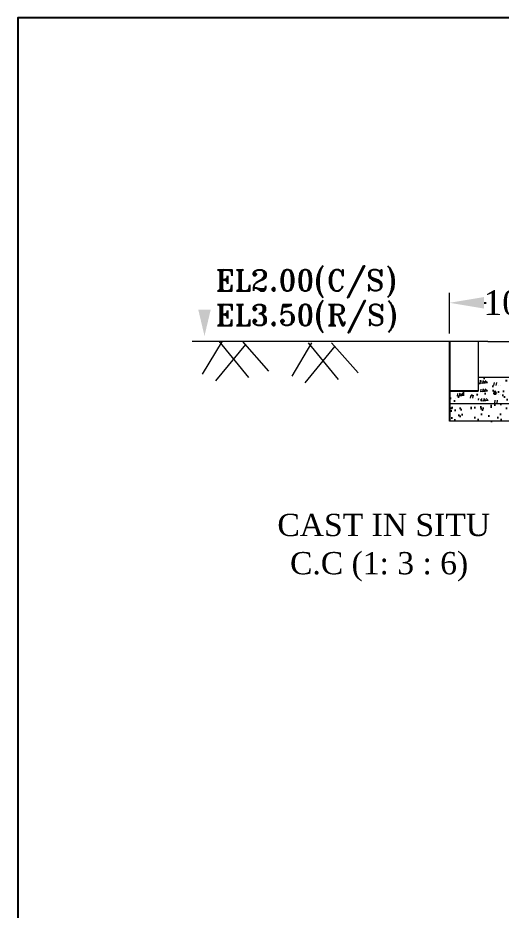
# Model space of a CAD drawing. Extents: x -298162 to 1078160, y -513173 to -216568.
# Drawn here: x 577533 to 582424, y -255067 to -246041 of the extents above; entities that cross this region are included whole.
import ezdxf

# ---------------------------------------------------------------- set-up
doc = ezdxf.new("R2010")
doc.units = 0
doc.header["$MEASUREMENT"] = 0
doc.layers.get('0').update_dxf_attribs({"linetype": 'CONTINUOUS'})
doc.layers.get('DEFPOINTS').update_dxf_attribs({"linetype": 'CONTINUOUS'})
doc.layers.add('LINE', color=7, linetype='CONTINUOUS')
doc.layers.add('SLOPEEARTH', color=3, linetype='CONTINUOUS')
doc.styles.add('BIG', font='ROMANT.SHX')
doc.styles.get("Standard").update_dxf_attribs({"font": 'times.ttf', "height": 250})
doc.dimstyles.new('3', dxfattribs={"dimtxt": 225, "dimasz": 350, "dimexe": 100, "dimexo": 25, "dimgap": 9, "dimtad": 0, "dimdec": 0, "dimzin": 0, "dimdsep": 46, "dimtxsty": 'Standard', "dimcen": 0, "dimclrt": 256, "dimadec": 0, "dimazin": 0, "dimtfac": 1, "dimtdec": 0, "dimtofl": 0, "dimtmove": 2, "dimatfit": 3, "dimfxl": 1, "dimtolj": 1, "dimtzin": 0, "dimarcsym": 0})

# ---------------------------------------------------------------- blocks, each defined once
blk = doc.blocks.new('*D376')
at = {"color": 7, "lineweight": 15}
for p, q in [((581901.4, -249233.9), (581901.4, -248823.6)), ((583344.6, -249226.4), (583344.6, -248823.6))]:
    blk.add_line(p, q, dxfattribs=at)
at = {"color": 7, "lineweight": -2}
for p, q in [((582251.4, -248923.6), (582273, -248923.6)), ((582994.6, -248923.6), (582972.9, -248923.6))]:
    blk.add_line(p, q, dxfattribs=at)
for points in [[(582251.4, -248865.3), (582251.4, -248981.9), (581901.4, -248923.6)], [(582994.6, -248865.3), (582994.6, -248981.9), (583344.6, -248923.6)]]:
    blk.add_solid(points, dxfattribs=at)
at = {"layer": 'DEFPOINTS', "color": 0, "lineweight": -2}
for p in [(583344.6, -248923.6), (581901.4, -249258.9), (583344.6, -249251.4)]:
    blk.add_point(p, dxfattribs=at)
at = {"lineweight": 15, "insert": (582623, -248923.6), "char_height": 250, "attachment_point": 5}
blk.add_mtext('\\A1;1000', dxfattribs=at)

msp = doc.modelspace()

# ---------------------------------------------------------------- hatches: boundary and pattern name
at = {"layer": 'LINE'}
h = msp.add_hatch(dxfattribs=at)
h.set_pattern_fill('AR-SAND', color=0, scale=100, style=0)
h.set_pattern_definition([(37.5, (-46114.41, -253858.16), (-6.299336, 192.682377), [0, -152, 0, -170, 0, -162.5]), (7.5, (-46114.4, -253858.16), (176.97767, 282.21461), [0, -82, 0, -137, 0, -52.5]), (327.5, (-46237.41, -253858.16), (311.414186, 0.565905), [0, -50, 0, -180, 0, -235]), (317.5, (-46237.4, -253858.16), (300.61266, 87.76756), [0, -25, 0, -118, 0, -135])])
h.paths.add_polyline_path([(582537.363, -249674.244), (582189.377, -249674.244), (582189.377, -249817.433), (581901.377, -249817.433), (581901.377, -249944.037), (582537.363, -249944.037)])
h = msp.add_hatch(dxfattribs=at)
h.set_pattern_fill('AR-SAND', color=0, scale=75, style=0)
h.set_pattern_definition([(37.5, (-46114.41, -253858.16), (-4.724502, 144.511783), [0, -114, 0, -127.5, 0, -121.875]), (7.5, (-46114.41, -253858.16), (132.73325, 211.660955), [0, -61.5, 0, -102.75, 0, -39.375]), (327.5, (-46206.66, -253858.16), (233.56064, 0.42443), [0, -37.5, 0, -135, 0, -176.25]), (317.5, (-46206.66, -253858.16), (225.459495, 65.82567), [0, -18.75, 0, -88.5, 0, -101.25])])
h.paths.add_polyline_path([(582537.363, -249944.037), (581901.377, -249944.037), (581901.377, -250120.51), (582537.363, -250120.51)])

# ---------------------------------------------------------------- linework, layer by layer
at = {"color": 0, "lineweight": 15}
for p, q in [((582290.353, -249314.361), (579296.998, -249314.361)), ((579599.692, -249311.857), (579398.112, -249647.184)), ((579834.868, -249345.39), (579532.498, -249714.249)), ((579566.095, -249311.857), (579868.465, -249680.717)), ((579801.272, -249311.857), (580070.045, -249613.651)), ((580505.363, -249329.478), (580303.783, -249664.805)), ((580740.54, -249363.011), (580438.17, -249731.87)), ((580471.766, -249329.478), (580774.136, -249698.337)), ((580706.943, -249329.478), (580975.716, -249631.272)), ((581901.377, -249314.51), (581901.377, -249674.393)), ((582189.377, -249314.51), (582189.377, -249817.433)), ((582290.353, -249314.361), (583344.574, -249314.361)), ((582189.377, -249674.244), (583343.566, -249674.244)), ((582260.855, -249734.38), (582216.386, -249741.276)), ((582216.396, -249741.287), (582219.784, -249712.159)), ((582260.855, -249734.38), (582239.534, -249712.159)), ((582284.106, -249734.38), (582239.638, -249741.276)), ((582239.647, -249741.287), (582243.036, -249712.159)), ((582284.106, -249734.38), (582262.785, -249712.159)), ((582350.407, -249760.453), (582356.188, -249729.112)), ((582373.659, -249760.453), (582379.44, -249729.112)), ((582195.888, -249767.75), (582195.888, -249767.75)), ((582260.855, -249818.152), (582216.386, -249825.049)), ((582216.396, -249825.059), (582219.784, -249795.931)), ((582260.855, -249818.152), (582239.534, -249795.931)), ((582284.106, -249818.152), (582239.638, -249825.049)), ((582239.647, -249825.059), (582243.036, -249795.931)), ((582284.106, -249818.152), (582262.785, -249795.931)), ((582350.407, -249844.225), (582356.188, -249812.884)), ((582396.971, -249764.18), (582396.971, -249764.18)), ((582420.223, -249764.18), (582420.223, -249764.18)), ((581959.983, -249896.116), (581959.983, -249896.116)), ((582024.95, -249862.745), (581980.481, -249869.642)), ((581980.491, -249869.653), (581983.879, -249840.524)), ((582024.95, -249862.745), (582003.629, -249840.524)), ((582048.201, -249862.745), (582003.733, -249869.642)), ((582003.742, -249869.653), (582007.131, -249840.524)), ((582048.201, -249862.745), (582026.88, -249840.524)), ((582114.502, -249888.818), (582120.283, -249857.477)), ((582137.754, -249888.818), (582143.535, -249857.477)), ((582161.066, -249892.545), (582161.066, -249892.545)), ((582184.318, -249892.545), (582184.318, -249892.545)), ((582194.062, -249907.863), (582197.183, -249890.945)), ((582195.888, -249851.522), (582195.888, -249851.522)), ((582269.042, -249913.166), (582224.574, -249920.062)), ((582224.583, -249920.073), (582227.972, -249890.945)), ((582269.042, -249913.166), (582247.721, -249890.945)), ((582292.294, -249913.166), (582247.826, -249920.062)), ((582247.835, -249920.073), (582251.224, -249890.945)), ((582292.294, -249913.166), (582270.973, -249890.945)), ((582358.595, -249939.239), (582364.376, -249907.898)), ((582381.847, -249939.239), (582387.628, -249907.898)), ((582396.971, -249847.952), (582396.971, -249847.952)), ((582420.223, -249847.952), (582420.223, -249847.952)), ((583387.7, -249944.037), (581901.377, -249944.037)), ((582365.105, -249930.44), (582365.105, -249930.44)), ((582367.537, -249941.549), (582367.537, -249941.549)), ((582388.357, -249930.44), (582388.357, -249930.44)), ((583381.992, -250120.51), (581901.377, -250120.51))]:
    msp.add_line(p, q, dxfattribs=at)
at = {"layer": 'LINE', "color": 0}
for p, q in [((581901.377, -249314.51), (581901.377, -250120.51)), ((582189.377, -249817.433), (581901.377, -249817.433)), ((582356.188, -249812.884), (582373.659, -249844.225)), ((582350.407, -249844.225), (582373.659, -249844.225))]:
    msp.add_line(p, q, dxfattribs=at)
msp.add_lwpolyline([(577532.569, -288827.221), (638037.769, -288827.221), (638037.769, -246041.401), (577532.569, -246041.401)], close=True, dxfattribs=at)
at = {"layer": 'SLOPEEARTH', "color": 0}
msp.add_solid([(579358.795, -248994.32), (579484.241, -248994.32), (579421.518, -249258.879)], dxfattribs=at)

# ---------------------------------------------------------------- texts
at = {"color": 0, "lineweight": 15}
for s, p in [('CAST IN SITU', (580159.021, -251283.068)), ('C.C (1: 3 : 6)', (580286.905, -251669.589))]:
    msp.add_text(s, height=225, dxfattribs=at).set_placement(p)
at = {"color": 0, "lineweight": 15, "insert": (579536.498, -249223.754), "char_height": 211.266, "width": 2391.75273, "attachment_point": 7, "style": 'BIG'}
msp.add_mtext('EL2.00(C/S)^JEL3.50(R/S)', dxfattribs=at)

# ---------------------------------------------------------------- dimensions: what is measured, and where the dimension line sits
at = {"color": 0, "lineweight": 15}
dim = msp.add_linear_dim(base=(583344.574, -248923.6), p1=(581901.377, -249258.927), p2=(583344.574, -249251.378), text='1000', dimstyle='3', override={"dimclrd": 7, "dimclre": 7, "dimlwe": 15}, dxfattribs=at)
dim.commit()
dim.dimension.update_dxf_attribs({"geometry": '*D376', "text_midpoint": (582622.976, -248923.6)})

doc.saveas('drawing.dxf')
